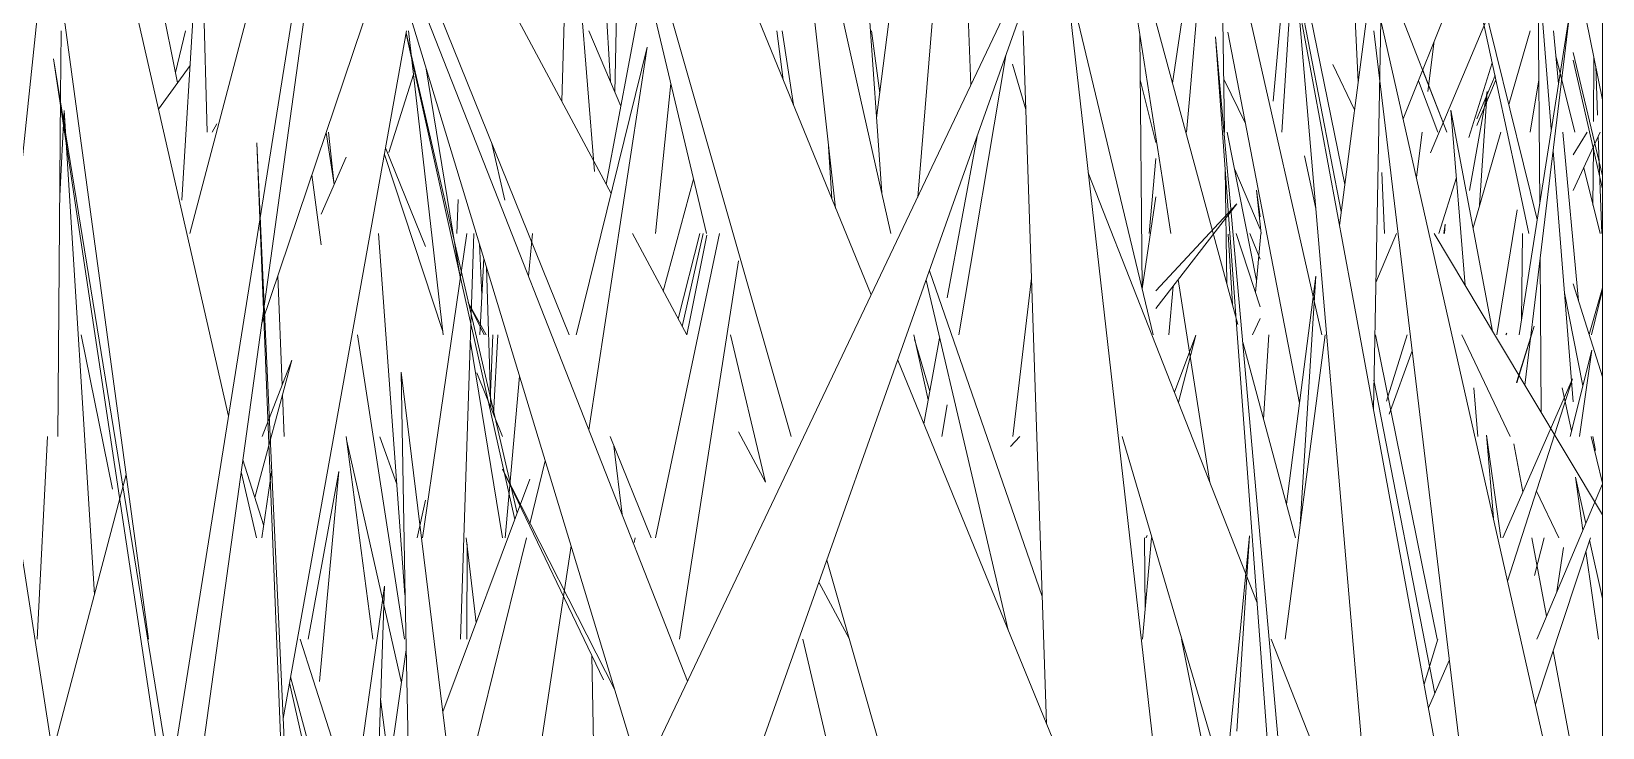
# Model space of a CAD drawing. Header units: millimetres. Extents: x -10020 to 20888, y -4665 to 12339.
# Drawn here: x 2025.13 to 2067.9, y 3072.39 to 3091.33 of the extents above; entities that cross this region are included whole.
import ezdxf

# ---------------------------------------------------------------- set-up
doc = ezdxf.new("R2010")
doc.units = ezdxf.units.MM
doc.layers.add('A-FLOR-HRAL', color=11, linetype='Continuous', lineweight=9)
doc.layers.add('G-IMPT', color=8, linetype='Continuous', lineweight=9)

# ---------------------------------------------------------------- blocks, each defined once
blk = doc.blocks.new('Railing - 3_4_-V12-West')
at = {"layer": 'A-FLOR-HRAL'}
blk.add_line((2067.898, 3048), (2067.898, 3933.825), dxfattribs=at)
blk = doc.blocks.new('Railing - Railing-408075-West')
blk.add_blockref('Railing - 3_4_-V12-West', (0, 0))
blk = doc.blocks.new('Grass Array - 25_dwg-V24-West')
at = {"layer": 'G-IMPT'}
for p, q in [((2030.5, 3080.859), (2023.074, 3113.397)), ((2067.898, 3089.471), (2063.034, 3113.33)), ((2045.814, 3080.311), (2037.067, 3110.854)), ((2056.196, 3089.922), (2058.842, 3107.817)), ((2061.249, 3089.956), (2060.384, 3107.44)), ((2029.109, 3089.93), (2025.683, 3106.91)), ((2028.142, 3059.791), (2034.662, 3106.974)), ((2047.201, 3102.305), (2048.28, 3086.936)), ((2024.66, 3101.728), (2028.32, 3074.793)), ((2067.898, 3089.471), (2065.431, 3101.573)), ((2041.557, 3099.88), (2047.989, 3084.158)), ((2058.226, 3099.624), (2060.786, 3086.429)), ((2060.883, 3087.164), (2058.353, 3099.624)), ((2047.695, 3089.54), (2045.69, 3098.465)), ((2049.377, 3098.749), (2048.137, 3088.974)), ((2056.66, 3089.582), (2057.449, 3098.677)), ((2057.608, 3088.588), (2057.449, 3098.677)), ((2052.784, 3097.296), (2056.599, 3063.757)), ((2032.963, 3096.312), (2029.094, 3072.034)), ((2037.344, 3088.019), (2033.989, 3096.557)), ((2041.539, 3071.677), (2033.989, 3096.557)), ((2049.256, 3086.821), (2050.053, 3096.489)), ((2049.256, 3086.821), (2050.053, 3096.489)), ((2036.148, 3095.817), (2040.909, 3086.92)), ((2039.566, 3089.431), (2039.765, 3096.06)), ((2040.459, 3087.517), (2039.765, 3096.06)), ((2040.542, 3095.992), (2040.895, 3089.951)), ((2041.013, 3089.672), (2041.133, 3095.817)), ((2054.577, 3095.906), (2057.971, 3083.358)), ((2054.577, 3095.906), (2055.921, 3087.297)), ((2031.725, 3049.962), (2053.321, 3095.368)), ((2047.021, 3086.524), (2046.013, 3095.57)), ((2050.278, 3086.797), (2053.321, 3095.368)), ((2066.12, 3086.214), (2063.773, 3095.687)), ((2065.563, 3087.373), (2063.773, 3095.687)), ((2029.226, 3086.738), (2029.743, 3095.184)), ((2031.931, 3095.257), (2029.442, 3085.829)), ((2029.915, 3088.588), (2029.743, 3095.184)), ((2060.736, 3086.049), (2061.94, 3095.227)), ((2024.201, 3081.35), (2025.535, 3094.106)), ((2041.539, 3094.106), (2043.505, 3085.829)), ((2050.702, 3089.864), (2050.537, 3094.106)), ((2064.538, 3094.106), (2062.473, 3088.947)), ((2034.866, 3093.667), (2031.399, 3083.361)), ((2058.93, 3089.429), (2059.34, 3093.882)), ((2059.469, 3093.217), (2059.171, 3088.588)), ((2066.503, 3088.665), (2066.135, 3093.254)), ((2066.186, 3086.633), (2066.135, 3093.254)), ((2041.881, 3093.056), (2040.775, 3087.171)), ((2055.668, 3083.07), (2053.262, 3093.09)), ((2061.897, 3093.102), (2063.661, 3088.588)), ((2063.21, 3088.025), (2065.289, 3092.974)), ((2039.772, 3083.07), (2035.859, 3092.75)), ((2039.772, 3083.07), (2035.859, 3092.75)), ((2060.261, 3083.07), (2058.118, 3092.506)), ((2061.069, 3084.248), (2059.616, 3092.117)), ((2062.275, 3060.998), (2059.616, 3092.117)), ((2061.867, 3091.628), (2061.773, 3086.783)), ((2061.867, 3091.628), (2067.898, 3064.93)), ((2065.629, 3083.07), (2067.003, 3091.866)), ((2066.054, 3083.951), (2067.003, 3091.866)), ((2025.926, 3089.571), (2025.94, 3091.347)), ((2029.052, 3090.213), (2029.33, 3091.347)), ((2035.345, 3091.347), (2031.983, 3072.635)), ((2036.66, 3085.315), (2035.329, 3091.259)), ((2038.352, 3078.221), (2035.335, 3091.292)), ((2035.668, 3088.971), (2035.397, 3091.347)), ((2040.301, 3091.347), (2041.174, 3089.294)), ((2045.593, 3090.015), (2045.42, 3091.347)), ((2045.874, 3089.327), (2045.57, 3091.347)), ((2048.223, 3089.65), (2047.996, 3091.347)), ((2052.763, 3072.488), (2052.128, 3091.347)), ((2055.302, 3091.264), (2055.365, 3084.333)), ((2057.936, 3083.358), (2057.359, 3091.184)), ((2059.071, 3072.034), (2057.359, 3091.184)), ((2057.699, 3091.309), (2059.647, 3081.213)), ((2062.361, 3085.585), (2061.669, 3091.347)), ((2065.346, 3089.34), (2065.927, 3091.347)), ((2066.697, 3089.907), (2066.564, 3091.347)), ((2040.005, 3083.243), (2041.889, 3090.901)), ((2040.303, 3080.488), (2041.889, 3090.901)), ((2050.377, 3083.07), (2051.654, 3090.674)), ((2063.138, 3089.695), (2063.318, 3091.059)), ((2066.628, 3090.66), (2067.143, 3088.588)), ((2067.898, 3087.401), (2067.098, 3090.755)), ((2026.979, 3082.926), (2025.734, 3090.58)), ((2028.946, 3069.275), (2025.734, 3090.58)), ((2029.45, 3090.404), (2028.593, 3089.214)), ((2036.808, 3084.589), (2035.868, 3090.366)), ((2052.2, 3089.205), (2051.836, 3090.438)), ((2061.149, 3089.192), (2060.559, 3090.427)), ((2063.003, 3090.271), (2063.66, 3088.588)), ((2064.258, 3088.44), (2064.894, 3090.478)), ((2067.898, 3087.047), (2067.098, 3090.551)), ((2067.652, 3088.875), (2067.663, 3090.623)), ((2067.76, 3089.053), (2067.712, 3090.385)), ((2034.862, 3088.038), (2035.533, 3090.161)), ((2042.12, 3085.829), (2042.536, 3089.909)), ((2055.313, 3090.014), (2055.739, 3088.303)), ((2058.178, 3088.826), (2057.585, 3090.027)), ((2063.411, 3088.588), (2062.888, 3089.983)), ((2064.97, 3090.129), (2064.479, 3088.949)), ((2064.479, 3088.767), (2064.994, 3090.016)), ((2065.925, 3088.588), (2066.16, 3090.014)), ((2025.926, 3089.571), (2025.851, 3080.311)), ((2047.695, 3089.54), (2048.529, 3085.829)), ((2056.66, 3089.582), (2056.574, 3088.588)), ((2064.28, 3087.005), (2064.758, 3089.697)), ((2064.552, 3086.6), (2064.758, 3089.697)), ((2026.022, 3089.179), (2025.904, 3086.852)), ((2025.904, 3086.852), (2026.022, 3089.179)), ((2026.022, 3089.179), (2026.851, 3076.013)), ((2035.668, 3088.971), (2036.341, 3083.07)), ((2064.905, 3083.173), (2063.769, 3089.182)), ((2064.162, 3084.413), (2063.769, 3089.182)), ((2030.049, 3088.588), (2030.178, 3088.814)), ((2033.155, 3088.58), (2033.374, 3087.166)), ((2033.215, 3088.588), (2033.363, 3087.237)), ((2058.481, 3084.552), (2057.684, 3088.588)), ((2062.83, 3087.365), (2062.992, 3088.588)), ((2064.374, 3085.984), (2065.128, 3088.588)), ((2066.819, 3088.588), (2067.244, 3084.001)), ((2067.098, 3087.97), (2067.476, 3088.588)), ((2067.098, 3087.004), (2067.835, 3088.588)), ((2031.597, 3081.093), (2031.268, 3088.297)), ((2032.662, 3053.392), (2031.268, 3088.297)), ((2034.772, 3088.159), (2035.859, 3085.48)), ((2038.018, 3086.734), (2037.665, 3088.283)), ((2046.818, 3088.346), (2046.919, 3086.772)), ((2050.058, 3084.084), (2050.872, 3088.47)), ((2067.098, 3081.252), (2066.55, 3088.084)), ((2067.637, 3086.604), (2067.647, 3088.184)), ((2067.877, 3085.829), (2067.781, 3088.473)), ((2023.21, 3087.678), (2027.153, 3062.488)), ((2033.018, 3086.358), (2033.7, 3087.905)), ((2034.74, 3087.981), (2036.33, 3083.169)), ((2037.344, 3088.019), (2042.99, 3073.648)), ((2055.554, 3085.829), (2055.739, 3087.867)), ((2055.554, 3085.829), (2055.739, 3087.867)), ((2059.785, 3087.948), (2060.095, 3086.509)), ((2032.768, 3087.431), (2033.018, 3085.521)), ((2043.153, 3087.312), (2042.331, 3084.264)), ((2053.9, 3087.485), (2058.494, 3075.781)), ((2056.15, 3085.829), (2055.921, 3087.297)), ((2057.672, 3084.461), (2057.623, 3087.601)), ((2058.577, 3085.95), (2057.884, 3087.576)), ((2061.964, 3085.829), (2061.891, 3087.494)), ((2063.442, 3085.829), (2063.919, 3087.358)), ((2065.563, 3087.373), (2065.895, 3085.829)), ((2067.384, 3087.619), (2067.829, 3085.829)), ((2050.278, 3086.797), (2044.38, 3070.182)), ((2055.367, 3084.321), (2055.739, 3086.832)), ((2058.577, 3086.288), (2058.474, 3087.01)), ((2058.603, 3085.829), (2058.474, 3087.01)), ((2036.748, 3086.753), (2036.715, 3085.829)), ((2055.739, 3083.793), (2057.945, 3086.637)), ((2055.739, 3084.275), (2057.945, 3086.637)), ((2061.773, 3086.783), (2061.66, 3081.048)), ((2065.576, 3086.471), (2065.016, 3083.07)), ((2063.576, 3085.829), (2063.616, 3086.088)), ((2063.596, 3085.829), (2063.616, 3086.088)), ((2035.294, 3076.004), (2034.577, 3085.829)), ((2036.207, 3080.468), (2036.988, 3085.829)), ((2036.808, 3074.793), (2037.174, 3085.829)), ((2037.395, 3084.157), (2037.33, 3085.547)), ((2038.666, 3084.669), (2038.77, 3085.829)), ((2041.493, 3085.829), (2042.97, 3083.07)), ((2042.123, 3077.552), (2043.86, 3085.829)), ((2043.322, 3085.829), (2042.735, 3083.509)), ((2042.848, 3083.297), (2043.413, 3085.829)), ((2043.061, 3083.522), (2043.516, 3085.783)), ((2057.822, 3083.908), (2057.71, 3085.815)), ((2058.577, 3083.84), (2057.927, 3085.829)), ((2058.3, 3085.829), (2058.577, 3085.128)), ((2058.451, 3084.226), (2058.598, 3085.829)), ((2062.288, 3085.829), (2061.728, 3084.498)), ((2065.223, 3061.758), (2062.361, 3085.585)), ((2064.988, 3083.034), (2063.314, 3085.829)), ((2065.691, 3083.464), (2065.722, 3085.829)), ((2036.66, 3085.315), (2038.287, 3078.048)), ((2037.337, 3083.07), (2037.447, 3085.161)), ((2044.38, 3085.086), (2042.776, 3074.793)), ((2066.197, 3085.142), (2066.229, 3080.963)), ((2031.956, 3081.708), (2031.844, 3084.683)), ((2037.64, 3081.093), (2037.52, 3084.92)), ((2052.646, 3075.952), (2049.575, 3084.817)), ((2059.292, 3078.471), (2060.095, 3084.669)), ((2059.669, 3077.913), (2060.095, 3084.669)), ((2050.728, 3079.261), (2049.484, 3084.56)), ((2051.849, 3080.311), (2052.355, 3084.614)), ((2056.211, 3084.401), (2056.095, 3083.07)), ((2057.207, 3079.059), (2056.346, 3084.576)), ((2061.069, 3084.248), (2066.382, 3055.48)), ((2067.098, 3084.465), (2067.898, 3081.927)), ((2067.534, 3083.082), (2067.898, 3084.357)), ((2067.594, 3083.07), (2067.898, 3084.297)), ((2037.459, 3083.07), (2037.019, 3083.958)), ((2037.507, 3083.07), (2037.019, 3083.958)), ((2065.785, 3081.705), (2066.054, 3083.951)), ((2066.86, 3084.214), (2067.362, 3081.685)), ((2067.362, 3081.685), (2066.86, 3084.214)), ((2043.061, 3083.522), (2042.97, 3083.07)), ((2058.367, 3083.07), (2058.577, 3083.522)), ((2026.486, 3083.07), (2027.338, 3078.874)), ((2034.009, 3083.07), (2035.292, 3074.793)), ((2037.627, 3081.507), (2037.696, 3083.07)), ((2037.627, 3081.507), (2037.696, 3083.07)), ((2037.825, 3083.07), (2037.711, 3080.916)), ((2040.005, 3083.243), (2039.962, 3083.07)), ((2044.161, 3083.07), (2045.111, 3079.069)), ((2049.149, 3083.07), (2049.544, 3081.309)), ((2049.173, 3082.96), (2049.585, 3081.529)), ((2049.422, 3080.655), (2049.854, 3082.983)), ((2056.242, 3081.517), (2056.83, 3083.062)), ((2056.351, 3081.239), (2056.83, 3083.062)), ((2057.936, 3083.358), (2058.973, 3069.275)), ((2058.816, 3083.07), (2058.668, 3080.777)), ((2059.26, 3074.793), (2060.346, 3083.07)), ((2063.394, 3074.793), (2061.714, 3083.07)), ((2062.016, 3081.266), (2062.58, 3083.07)), ((2065.387, 3080.311), (2064.07, 3083.07)), ((2067.898, 3078.178), (2064.988, 3083.034)), ((2065.291, 3083.12), (2065.268, 3083.07)), ((2065.557, 3081.778), (2066.039, 3083.312)), ((2065.563, 3081.764), (2066.039, 3083.312)), ((2026.979, 3082.926), (2029.199, 3069.275)), ((2037.952, 3077.552), (2037.078, 3082.928)), ((2058.102, 3082.871), (2059.541, 3077.552)), ((2062.715, 3082.64), (2062.087, 3080.916)), ((2067.012, 3080.311), (2067.61, 3082.657)), ((2067.269, 3080.311), (2067.61, 3082.657)), ((2031.214, 3078.652), (2032.218, 3082.386)), ((2031.417, 3080.311), (2032.218, 3082.386)), ((2048.713, 3082.388), (2062.491, 3048.709)), ((2036.699, 3069.802), (2035.195, 3082.054)), ((2035.31, 3075.919), (2035.195, 3082.054)), ((2037.957, 3080.311), (2037.254, 3082.043)), ((2038.421, 3081.952), (2038.025, 3077.552)), ((2061.676, 3081.844), (2063.331, 3073.315)), ((2065.186, 3077.552), (2067.082, 3081.881)), ((2065.314, 3076.37), (2067.082, 3081.881)), ((2032.008, 3080.311), (2031.966, 3081.448)), ((2064.391, 3081.632), (2064.5, 3080.311)), ((2066.799, 3081.63), (2067.051, 3080.464)), ((2031.597, 3081.093), (2032.891, 3052.721)), ((2049.914, 3080.311), (2050.058, 3081.168)), ((2036.207, 3080.468), (2035.781, 3077.552)), ((2044.38, 3080.436), (2045.111, 3079.069)), ((2025.292, 3074.793), (2025.572, 3080.311)), ((2025.292, 3074.793), (2025.572, 3080.311)), ((2033.701, 3080.311), (2034.423, 3074.793)), ((2035.206, 3073.608), (2033.718, 3080.181)), ((2035.075, 3079.009), (2034.62, 3080.297)), ((2042.002, 3077.552), (2040.887, 3080.311)), ((2042.002, 3077.552), (2040.887, 3080.311)), ((2040.99, 3080.057), (2041.208, 3078.184)), ((2051.779, 3080.036), (2052.035, 3080.311)), ((2057.624, 3070.805), (2054.822, 3080.311)), ((2065.133, 3077.552), (2064.742, 3080.341)), ((2064.925, 3078.091), (2064.742, 3080.341)), ((2065.732, 3078.799), (2065.485, 3080.104)), ((2067.898, 3079.04), (2067.583, 3080.311)), ((2067.635, 3080.311), (2067.71, 3079.929)), ((2031.454, 3077.902), (2030.889, 3079.67)), ((2039.121, 3079.648), (2038.699, 3077.934)), ((2027.711, 3079.273), (2025.8, 3072.034)), ((2031.255, 3077.552), (2030.845, 3079.348)), ((2031.402, 3077.552), (2031.673, 3079.398)), ((2032.663, 3074.793), (2033.504, 3079.359)), ((2032.976, 3073.64), (2033.504, 3079.359)), ((2036.329, 3072.815), (2038.699, 3079.148)), ((2040.701, 3073.691), (2037.956, 3079.421)), ((2041.011, 3073.418), (2037.956, 3079.421)), ((2050.728, 3079.261), (2051.719, 3075.04)), ((2067.161, 3079.198), (2067.441, 3077.942)), ((2067.161, 3079.198), (2067.365, 3077.761)), ((2066.703, 3077.552), (2066.099, 3078.818)), ((2066.143, 3074.878), (2067.898, 3079.02)), ((2035.859, 3078.574), (2035.634, 3077.552)), ((2038.605, 3077.552), (2031.866, 3050.159)), ((2036.97, 3077.552), (2037.234, 3075.235)), ((2041.539, 3077.422), (2041.568, 3077.552)), ((2055.616, 3077.552), (2055.377, 3074.793)), ((2055.426, 3077.552), (2055.444, 3075.562)), ((2055.466, 3077.552), (2055.5, 3077.615)), ((2055.473, 3077.552), (2055.5, 3077.615)), ((2056.822, 3062.566), (2058.286, 3077.603)), ((2057.941, 3072.291), (2058.286, 3077.603)), ((2066.372, 3075.418), (2065.968, 3077.552)), ((2066.047, 3076.53), (2066.308, 3077.552)), ((2066.069, 3073.027), (2067.565, 3077.552)), ((2067.543, 3077.486), (2067.898, 3075.898)), ((2036.984, 3074.793), (2036.99, 3077.375)), ((2037.505, 3062.115), (2039.823, 3077.334)), ((2066.657, 3076.091), (2066.83, 3077.286)), ((2067.446, 3077.191), (2067.787, 3074.793)), ((2055.068, 3048), (2046.779, 3076.942)), ((2032.574, 3060.998), (2034.745, 3076.232)), ((2034.563, 3071.098), (2034.745, 3076.232)), ((2046.568, 3076.347), (2047.4, 3074.793)), ((2035.31, 3075.919), (2035.515, 3064.99)), ((2066.143, 3074.878), (2066.107, 3074.793)), ((2033.894, 3070.261), (2032.447, 3074.793)), ((2035.337, 3074.504), (2034.574, 3069.275)), ((2046.127, 3074.793), (2049.033, 3062.558)), ((2056.441, 3074.793), (2057.496, 3069.494)), ((2058.881, 3074.793), (2061.417, 3068.332)), ((2063.417, 3074.793), (2063.041, 3073.572)), ((2067.898, 3067.345), (2066.549, 3074.479)), ((2040.482, 3069.726), (2040.386, 3074.349)), ((2063.16, 3072.926), (2063.726, 3074.218)), ((2033.519, 3067.629), (2032.156, 3073.602)), ((2032.186, 3073.768), (2033.386, 3069.275)), ((2034.636, 3073.164), (2034.784, 3072.034))]:
    blk.add_line(p, q, dxfattribs=at)
blk = doc.blocks.new('Grass Array - Grass Array-V25-West')
blk.add_blockref('Grass Array - 25_dwg-V24-West', (0, 0))

msp = doc.modelspace()

# ---------------------------------------------------------------- block references
for name in ['Railing - Railing-408075-West', 'Grass Array - Grass Array-V25-West']:
    msp.add_blockref(name, (0, 0))

doc.saveas('drawing.dxf')
